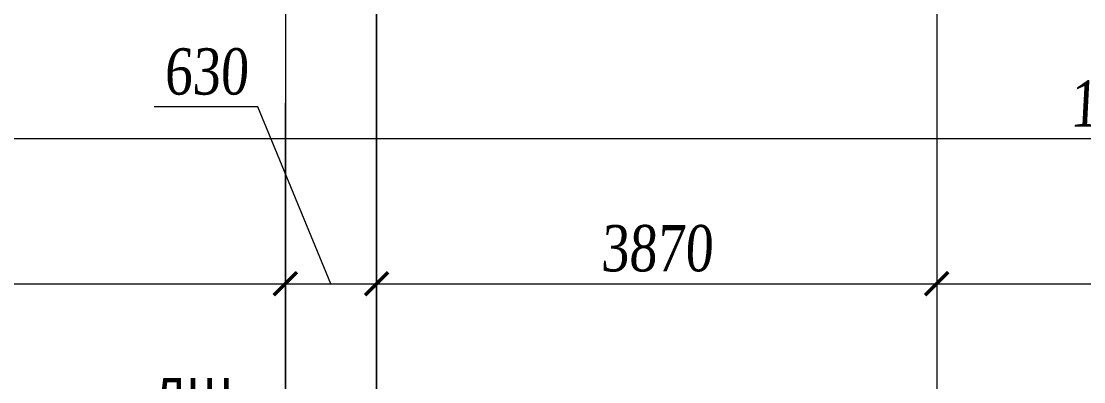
# Model space of a CAD drawing. Header units: inches. Extents: x -407541 to 6688123, y -998590 to 1205599.
# Drawn here: x 89078 to 96420, y 274212 to 276705 of the extents above; entities that cross this region are included whole.
import ezdxf

# ---------------------------------------------------------------- set-up
doc = ezdxf.new("R2010")
doc.units = ezdxf.units.IN
doc.header["$MEASUREMENT"] = 0
doc.linetypes.add('ACAD_ISO04W100', pattern=[30, 24, -3, 0, -3])
doc.linetypes.add('DASHED', pattern=[19.05, 12.7, -6.35])
for name, color, linetype, lineweight in [('Деф_шов', 90, 'DASHED', 9), ('Осевые размеры', 172, 'Continuous', 5), ('Оси', 254, 'ACAD_ISO04W100', 5)]:
    doc.layers.add(name, color=color, linetype=linetype, lineweight=lineweight)
doc.styles.get("Standard").update_dxf_attribs({"font": 'arial.ttf'})
doc.styles.add('STYLE2', font='times.ttf', dxfattribs={"width": 0.8, "oblique": 3})
doc.dimstyles.new('M -100(m)', dxfattribs={"dimtxt": 320, "dimasz": 160, "dimexe": 0, "dimexo": 0, "dimgap": 80, "dimtad": 1, "dimdec": 0, "dimrnd": 5, "dimtxsty": 'STYLE2', "dimblk": 'ARCHTICK', "dimcen": 50, "dimdle": 100, "dimclrd": 256, "dimclre": 256, "dimclrt": 256, "dimadec": 0, "dimazin": 0, "dimtfac": 1, "dimtdec": 0, "dimtmove": 1, "dimatfit": 3, "dimldrblk": 'DOT', "dimfxl": 1, "dimlwd": -1, "dimlwe": 5, "dimarcsym": 0})

# ---------------------------------------------------------------- blocks, each defined once
blk = doc.blocks.new('_ARCHTICK')
at = {"color": 0, "linetype": 'ByBlock', "const_width": 0.15}
blk.add_lwpolyline([(-0.5, -0.5), (0.5, 0.5)], dxfattribs=at)
blk = doc.blocks.new('*D342')
at = {"layer": 'Осевые размеры', "ltscale": 1e-07, "transparency": 16777216}
blk.add_line((84803.7, 274890), (91003.3, 274890), dxfattribs=at)
at = {"layer": 'Осевые размеры', "lineweight": 5, "ltscale": 1e-07, "transparency": 16777216}
blk.add_line((84903.7, 274908), (84903.7, 274890), dxfattribs=at)
at = {"layer": 'Осевые размеры', "ltscale": 1e-07, "transparency": 16777216, "xscale": 160, "yscale": 160, "zscale": 160, "rotation": 180}
blk.add_blockref('_ARCHTICK', (84903.7, 274890), dxfattribs=at)
at = {"layer": 'Осевые размеры', "ltscale": 1e-07, "transparency": 16777216, "xscale": 160, "yscale": 160, "zscale": 160}
blk.add_blockref('_ARCHTICK', (90903.3, 274890), dxfattribs=at)
at = {"layer": 'Осевые размеры', "ltscale": 1e-07, "transparency": 16777216, "insert": (87903.5, 275132.7), "char_height": 320, "attachment_point": 5, "style": 'STYLE2'}
blk.add_mtext('6000', dxfattribs=at)
blk = doc.blocks.new('_Dot')
at = {"color": 0, "linetype": 'ByBlock', "lineweight": -2}
blk.add_line((-0.5, 0), (-1, 0), dxfattribs=at)
at = {"color": 0, "linetype": 'ByBlock', "const_width": 0.5}
blk.add_lwpolyline([(-0.25, 0, 1), (0.25, 0, 1)], format="xyb", close=True, dxfattribs=at)
blk = doc.blocks.new('*D343')
at = {"layer": 'Осевые размеры', "ltscale": 1e-07, "transparency": 16777216}
for p, q in [((90711.8, 276112.7), (89997.5, 276112.7)), ((91218.3, 274890), (90711.8, 276112.7)), ((90803.3, 274890), (91633.3, 274890))]:
    blk.add_line(p, q, dxfattribs=at)
at = {"layer": 'Осевые размеры', "lineweight": 5, "ltscale": 1e-07, "transparency": 16777216}
blk.add_line((91533.3, 274908), (91533.3, 274890), dxfattribs=at)
at = {"layer": 'Осевые размеры', "ltscale": 1e-07, "transparency": 16777216, "xscale": 160, "yscale": 160, "zscale": 160, "rotation": 180}
blk.add_blockref('_ARCHTICK', (90903.3, 274890), dxfattribs=at)
at = {"layer": 'Осевые размеры', "ltscale": 1e-07, "transparency": 16777216, "xscale": 160, "yscale": 160, "zscale": 160}
blk.add_blockref('_ARCHTICK', (91533.3, 274890), dxfattribs=at)
at = {"layer": 'Осевые размеры', "ltscale": 1e-07, "transparency": 16777216, "insert": (90354.6, 276355.4), "char_height": 320, "attachment_point": 5, "style": 'STYLE2'}
blk.add_mtext('630', dxfattribs=at)
blk = doc.blocks.new('*D344')
at = {"layer": 'Осевые размеры', "ltscale": 1e-07, "transparency": 16777216}
blk.add_line((91433.3, 274890), (95503.3, 274890), dxfattribs=at)
at = {"layer": 'Осевые размеры', "lineweight": 5, "ltscale": 1e-07, "transparency": 16777216}
blk.add_line((91533.3, 274908), (91533.3, 274890), dxfattribs=at)
at = {"layer": 'Осевые размеры', "ltscale": 1e-07, "transparency": 16777216, "xscale": 160, "yscale": 160, "zscale": 160, "rotation": 180}
blk.add_blockref('_ARCHTICK', (91533.3, 274890), dxfattribs=at)
at = {"layer": 'Осевые размеры', "ltscale": 1e-07, "transparency": 16777216, "xscale": 160, "yscale": 160, "zscale": 160}
blk.add_blockref('_ARCHTICK', (95403.3, 274890), dxfattribs=at)
at = {"layer": 'Осевые размеры', "ltscale": 1e-07, "transparency": 16777216, "insert": (93468.3, 275133.2), "char_height": 320, "attachment_point": 5, "style": 'STYLE2'}
blk.add_mtext('3870', dxfattribs=at)
blk = doc.blocks.new('*D345')
at = {"layer": 'Осевые размеры', "ltscale": 1e-07, "transparency": 16777216}
blk.add_line((95303.3, 274890), (98503.3, 274890), dxfattribs=at)
at = {"layer": 'Осевые размеры', "ltscale": 1e-07, "transparency": 16777216, "xscale": 160, "yscale": 160, "zscale": 160, "rotation": 180}
blk.add_blockref('_ARCHTICK', (95403.3, 274890), dxfattribs=at)
at = {"layer": 'Осевые размеры', "ltscale": 1e-07, "transparency": 16777216, "xscale": 160, "yscale": 160, "zscale": 160}
blk.add_blockref('_ARCHTICK', (98403.3, 274890), dxfattribs=at)
at = {"layer": 'Осевые размеры', "ltscale": 1e-07, "transparency": 16777216, "insert": (96903.3, 275132.7), "char_height": 320, "attachment_point": 5, "style": 'STYLE2'}
blk.add_mtext('3000', dxfattribs=at)
blk = doc.blocks.new('*D300')
at = {"layer": 'Осевые размеры', "ltscale": 1e-07, "transparency": 16777216}
blk.add_line((180603.6, 275890.7), (13203.4, 275890.7), dxfattribs=at)
at = {"layer": 'Осевые размеры', "lineweight": 5, "ltscale": 1e-07, "transparency": 16777216}
blk.add_line((180503.6, 275889.2), (180503.6, 275890.7), dxfattribs=at)
at = {"layer": 'Осевые размеры', "ltscale": 1e-07, "transparency": 16777216, "xscale": 160, "yscale": 160, "zscale": 160, "rotation": 180}
blk.add_blockref('_ARCHTICK', (13303.4, 275890.7), dxfattribs=at)
at = {"layer": 'Осевые размеры', "ltscale": 1e-07, "transparency": 16777216, "xscale": 160, "yscale": 160, "zscale": 160}
blk.add_blockref('_ARCHTICK', (180503.6, 275890.7), dxfattribs=at)
at = {"layer": 'Осевые размеры', "ltscale": 1e-07, "transparency": 16777216, "insert": (96903.5, 276134), "char_height": 320, "attachment_point": 5, "style": 'STYLE2'}
blk.add_mtext('167200', dxfattribs=at)

msp = doc.modelspace()

# ---------------------------------------------------------------- linework, layer by layer
at = {"layer": 'Оси', "ltscale": 0.3}
for p, q in [((91533.2, 278737.2), (91533.2, 246967.2)), ((95403.4, 278737.2), (95403.4, 186893.5)), ((90903.2, 277590.9), (90903.2, 250467.2)), ((91533.3, 251229.4), (91533.3, 276861.6)), ((90903.3, 256783.6), (90903.3, 276138.2))]:
    msp.add_line(p, q, dxfattribs=at)

# ---------------------------------------------------------------- texts
at = {"layer": 'Деф_шов', "ltscale": 0.1, "insert": (90539.5, 273915.1), "char_height": 250, "width": 4589.447, "attachment_point": 9}
msp.add_mtext('{\\fArial|b0|i0|c204|p34;ДШ}', dxfattribs=at)

# ---------------------------------------------------------------- dimensions: what is measured, and where the dimension line sits
at = {"layer": 'Осевые размеры', "ltscale": 1e-07}
dim = msp.add_linear_dim(base=(91533.3, 274890), p1=(90903.3, 274890), p2=(91533.3, 274908), dimstyle='M -100(m)', dxfattribs=at)
dim.commit()
dim.dimension.update_dxf_attribs({"geometry": '*D343', "text_midpoint": (90631.8, 276112.7), "dimtype": 160})
for base, p1, p2, picture, middle in [((13303.4, 275890.7), (180503.6, 275889.2), (13303.4, 275890.7), '*D300', (96903.5, 276134)), ((90903.3, 274890), (84903.7, 274908), (90903.3, 274890), '*D342', (87903.5, 275132.7)), ((95403.3, 274890), (91533.3, 274908), (95403.3, 274890), '*D344', (93468.3, 275133.2)), ((98403.3, 274890), (95403.3, 274890), (98403.3, 274890), '*D345', (96903.3, 275132.7))]:
    dim = msp.add_linear_dim(base=base, p1=p1, p2=p2, dimstyle='M -100(m)', dxfattribs=at)
    dim.commit()
    dim.dimension.update_dxf_attribs({"geometry": picture, "text_midpoint": middle})

doc.saveas('drawing.dxf')
